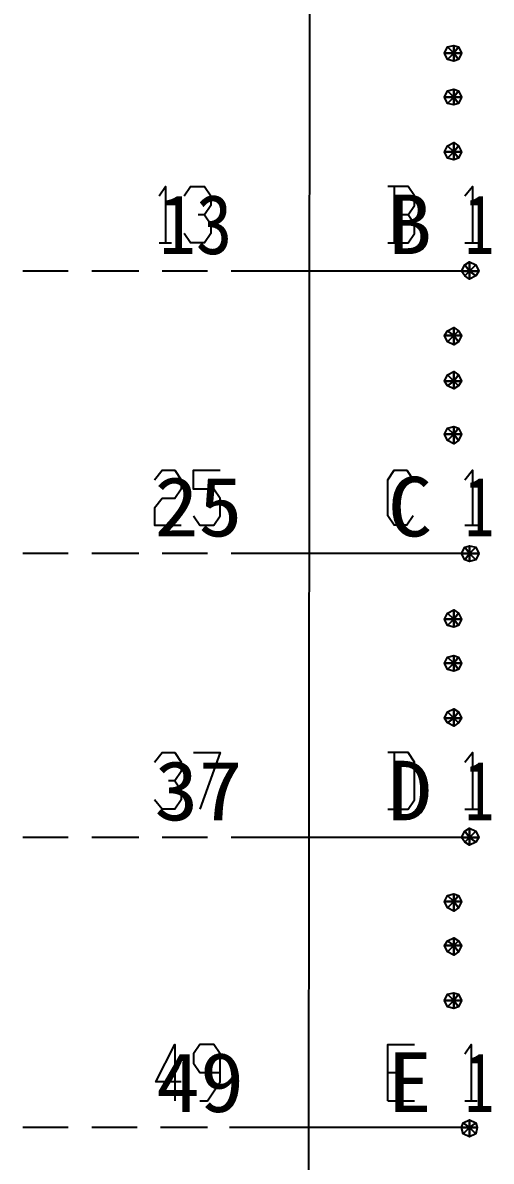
# Model space of a CAD drawing. Header units: metres. Extents: x 17 to 1757, y 17 to 1207.
# Drawn here: x 1405.8 to 1448.8, y 768.7 to 873.3 of the extents above; entities that cross this region are included whole.
import ezdxf

# ---------------------------------------------------------------- set-up
doc = ezdxf.new("R2010")
doc.units = ezdxf.units.M
for name, color, linetype in [('LINES', 7, 'Continuous'), ('POLYLINES', 4, 'Continuous'), ('TEXTS', 3, 'Continuous')]:
    doc.layers.add(name, color=color, linetype=linetype)

msp = doc.modelspace()

# ---------------------------------------------------------------- linework, layer by layer
at = {"layer": 'LINES'}
for p, q in [((1432.18, 975.6), (1431.74, 401.69)), ((1439.88, 858.24), (1439.88, 853.06)), ((1418.28, 853.06), (1419.43, 853.06)), ((1446.36, 853.06), (1447.66, 853.06)), ((1409.93, 850.46), (1405.75, 850.46)), ((1416.41, 850.46), (1412.09, 850.46)), ((1422.74, 850.46), (1418.57, 850.46)), ((1429.08, 850.46), (1424.9, 850.46)), ((1428.07, 850.46), (1426.34, 850.46)), ((1431.24, 850.46), (1429.08, 850.46)), ((1435.56, 850.46), (1431.24, 850.46)), ((1434.41, 850.46), (1432.25, 850.46)), ((1437.58, 850.46), (1435.56, 850.46)), ((1441.9, 850.46), (1437.58, 850.46)), ((1440.89, 850.46), (1438.73, 850.46)), ((1444.06, 850.46), (1441.9, 850.46)), ((1446.79, 850.46), (1444.06, 850.46)), ((1446.79, 850.46), (1445.06, 850.46)), ((1446.36, 827.14), (1447.66, 827.14)), ((1409.93, 824.54), (1405.75, 824.54)), ((1416.41, 824.54), (1412.09, 824.54)), ((1422.74, 824.54), (1418.57, 824.54)), ((1429.08, 824.54), (1424.9, 824.54)), ((1428.07, 824.54), (1426.34, 824.54)), ((1431.24, 824.54), (1429.08, 824.54)), ((1435.56, 824.54), (1431.24, 824.54)), ((1434.41, 824.54), (1432.25, 824.54)), ((1437.58, 824.54), (1435.56, 824.54)), ((1441.9, 824.54), (1437.58, 824.54)), ((1440.89, 824.54), (1438.73, 824.54)), ((1444.06, 824.54), (1441.9, 824.54)), ((1446.79, 824.54), (1444.06, 824.54)), ((1446.79, 824.54), (1445.06, 824.54)), ((1439.88, 806.26), (1439.88, 801.07)), ((1446.36, 801.07), (1447.66, 801.07)), ((1409.93, 798.48), (1405.75, 798.48)), ((1416.41, 798.48), (1412.09, 798.48)), ((1422.74, 798.48), (1418.57, 798.48)), ((1429.08, 798.48), (1424.9, 798.48)), ((1428.07, 798.48), (1426.34, 798.48)), ((1431.24, 798.48), (1429.08, 798.48)), ((1435.56, 798.48), (1431.24, 798.48)), ((1434.41, 798.48), (1432.25, 798.48)), ((1437.58, 798.48), (1435.56, 798.48)), ((1441.9, 798.48), (1437.58, 798.48)), ((1440.89, 798.48), (1438.73, 798.48)), ((1444.06, 798.48), (1441.9, 798.48)), ((1446.79, 798.48), (1444.06, 798.48)), ((1446.79, 798.48), (1445.06, 798.48)), ((1439.3, 776.88), (1440.6, 776.88)), ((1439.3, 774.29), (1441.75, 774.29)), ((1446.36, 774.29), (1447.51, 774.29)), ((1409.93, 771.84), (1405.75, 771.84)), ((1416.26, 771.84), (1412.09, 771.84)), ((1422.74, 771.84), (1418.42, 771.84)), ((1429.08, 771.84), (1424.76, 771.84)), ((1427.93, 771.84), (1426.2, 771.84)), ((1431.24, 771.84), (1429.08, 771.84)), ((1435.42, 771.84), (1431.24, 771.84)), ((1434.41, 771.84), (1432.25, 771.84)), ((1437.58, 771.84), (1435.42, 771.84)), ((1441.9, 771.84), (1437.58, 771.84)), ((1440.74, 771.84), (1438.58, 771.84)), ((1443.91, 771.84), (1441.75, 771.84)), ((1446.79, 771.84), (1443.91, 771.84)), ((1446.79, 771.84), (1445.06, 771.84))]:
    msp.add_line(p, q, dxfattribs=at)
at = {"layer": 'POLYLINES'}
for points in [[(1445.35, 870.48), (1444.49, 870.48), (1444.78, 871.06), (1445.35, 870.48)], [(1445.35, 870.48), (1444.49, 870.48), (1444.78, 871.06), (1445.35, 870.48)], [(1445.35, 870.48), (1444.49, 870.48), (1444.78, 871.06), (1445.35, 870.48)], [(1445.35, 870.48), (1444.49, 870.48), (1444.78, 871.06), (1445.35, 870.48)], [(1445.35, 870.48), (1444.78, 871.06), (1445.35, 871.2), (1445.35, 870.48)], [(1445.35, 870.48), (1444.78, 871.06), (1445.35, 871.2), (1445.35, 870.48)], [(1445.35, 870.48), (1444.78, 871.06), (1445.35, 871.2), (1445.35, 870.48)], [(1445.35, 870.48), (1444.78, 871.06), (1445.35, 871.2), (1445.35, 870.48)], [(1445.35, 870.48), (1445.35, 871.2), (1445.78, 871.06), (1445.35, 870.48)], [(1445.35, 870.48), (1445.35, 871.2), (1445.78, 871.06), (1445.35, 870.48)], [(1445.35, 870.48), (1445.35, 871.2), (1445.78, 871.06), (1445.35, 870.48)], [(1445.35, 870.48), (1445.35, 871.2), (1445.78, 871.06), (1445.35, 870.48)], [(1445.35, 870.48), (1445.78, 871.06), (1446.07, 870.48), (1445.35, 870.48)], [(1445.35, 870.48), (1445.78, 871.06), (1446.07, 870.48), (1445.35, 870.48)], [(1445.35, 870.48), (1445.78, 871.06), (1446.07, 870.48), (1445.35, 870.48)], [(1445.35, 870.48), (1445.78, 871.06), (1446.07, 870.48), (1445.35, 870.48)], [(1445.35, 870.48), (1444.78, 869.9), (1444.49, 870.48), (1445.35, 870.48)], [(1445.35, 870.48), (1444.78, 869.9), (1444.49, 870.48), (1445.35, 870.48)], [(1445.35, 870.48), (1444.78, 869.9), (1444.49, 870.48), (1445.35, 870.48)], [(1445.35, 870.48), (1444.78, 869.9), (1444.49, 870.48), (1445.35, 870.48)], [(1445.35, 870.48), (1445.35, 869.76), (1444.78, 869.9), (1445.35, 870.48)], [(1445.35, 870.48), (1445.35, 869.76), (1444.78, 869.9), (1445.35, 870.48)], [(1445.35, 870.48), (1445.35, 869.76), (1444.78, 869.9), (1445.35, 870.48)], [(1445.35, 870.48), (1445.35, 869.76), (1444.78, 869.9), (1445.35, 870.48)], [(1445.35, 870.48), (1445.78, 869.9), (1445.35, 869.76), (1445.35, 870.48)], [(1445.35, 870.48), (1445.78, 869.9), (1445.35, 869.76), (1445.35, 870.48)], [(1445.35, 870.48), (1446.07, 870.48), (1445.78, 869.9), (1445.35, 870.48)], [(1445.35, 870.48), (1446.07, 870.48), (1445.78, 869.9), (1445.35, 870.48)], [(1445.35, 870.48), (1445.78, 869.9), (1445.35, 869.76), (1445.35, 870.48)], [(1445.35, 870.48), (1445.78, 869.9), (1445.35, 869.76), (1445.35, 870.48)], [(1445.35, 870.48), (1446.07, 870.48), (1445.78, 869.9), (1445.35, 870.48)], [(1445.35, 870.48), (1446.07, 870.48), (1445.78, 869.9), (1445.35, 870.48)], [(1445.35, 866.45), (1444.49, 866.45), (1444.78, 867.02), (1445.35, 866.45)], [(1445.35, 866.45), (1444.49, 866.45), (1444.78, 867.02), (1445.35, 866.45)], [(1445.35, 866.45), (1444.49, 866.45), (1444.78, 867.02), (1445.35, 866.45)], [(1445.35, 866.45), (1444.49, 866.45), (1444.78, 867.02), (1445.35, 866.45)], [(1445.35, 866.45), (1444.78, 867.02), (1445.35, 867.17), (1445.35, 866.45)], [(1445.35, 866.45), (1444.78, 867.02), (1445.35, 867.17), (1445.35, 866.45)], [(1445.35, 866.45), (1444.78, 867.02), (1445.35, 867.17), (1445.35, 866.45)], [(1445.35, 866.45), (1444.78, 867.02), (1445.35, 867.17), (1445.35, 866.45)], [(1445.35, 866.45), (1445.35, 867.17), (1445.78, 867.02), (1445.35, 866.45)], [(1445.35, 866.45), (1445.35, 867.17), (1445.78, 867.02), (1445.35, 866.45)], [(1445.35, 866.45), (1445.35, 867.17), (1445.78, 867.02), (1445.35, 866.45)], [(1445.35, 866.45), (1445.35, 867.17), (1445.78, 867.02), (1445.35, 866.45)], [(1445.35, 866.45), (1445.78, 867.02), (1446.07, 866.45), (1445.35, 866.45)], [(1445.35, 866.45), (1445.78, 867.02), (1446.07, 866.45), (1445.35, 866.45)], [(1445.35, 866.45), (1445.78, 867.02), (1446.07, 866.45), (1445.35, 866.45)], [(1445.35, 866.45), (1445.78, 867.02), (1446.07, 866.45), (1445.35, 866.45)], [(1445.35, 866.45), (1444.78, 865.87), (1444.49, 866.45), (1445.35, 866.45)], [(1445.35, 866.45), (1444.78, 865.87), (1444.49, 866.45), (1445.35, 866.45)], [(1445.35, 866.45), (1444.78, 865.87), (1444.49, 866.45), (1445.35, 866.45)], [(1445.35, 866.45), (1444.78, 865.87), (1444.49, 866.45), (1445.35, 866.45)], [(1445.35, 866.45), (1445.35, 865.73), (1444.78, 865.87), (1445.35, 866.45)], [(1445.35, 866.45), (1445.35, 865.73), (1444.78, 865.87), (1445.35, 866.45)], [(1445.35, 866.45), (1445.35, 865.73), (1444.78, 865.87), (1445.35, 866.45)], [(1445.35, 866.45), (1445.35, 865.73), (1444.78, 865.87), (1445.35, 866.45)], [(1445.35, 866.45), (1445.78, 865.87), (1445.35, 865.73), (1445.35, 866.45)], [(1445.35, 866.45), (1445.78, 865.87), (1445.35, 865.73), (1445.35, 866.45)], [(1445.35, 866.45), (1446.07, 866.45), (1445.78, 865.87), (1445.35, 866.45)], [(1445.35, 866.45), (1446.07, 866.45), (1445.78, 865.87), (1445.35, 866.45)], [(1445.35, 866.45), (1445.78, 865.87), (1445.35, 865.73), (1445.35, 866.45)], [(1445.35, 866.45), (1445.78, 865.87), (1445.35, 865.73), (1445.35, 866.45)], [(1445.35, 866.45), (1446.07, 866.45), (1445.78, 865.87), (1445.35, 866.45)], [(1445.35, 866.45), (1446.07, 866.45), (1445.78, 865.87), (1445.35, 866.45)], [(1445.35, 861.41), (1444.49, 861.41), (1444.78, 861.98), (1445.35, 861.41)], [(1445.35, 861.41), (1444.49, 861.41), (1444.78, 861.98), (1445.35, 861.41)], [(1445.35, 861.41), (1444.49, 861.41), (1444.78, 861.98), (1445.35, 861.41)], [(1445.35, 861.41), (1444.49, 861.41), (1444.78, 861.98), (1445.35, 861.41)], [(1445.35, 861.41), (1444.78, 860.83), (1444.49, 861.41), (1445.35, 861.41)], [(1445.35, 861.41), (1444.78, 860.83), (1444.49, 861.41), (1445.35, 861.41)], [(1445.35, 861.41), (1444.78, 860.83), (1444.49, 861.41), (1445.35, 861.41)], [(1445.35, 861.41), (1444.78, 860.83), (1444.49, 861.41), (1445.35, 861.41)], [(1445.35, 861.41), (1444.78, 861.98), (1445.35, 862.27), (1445.35, 861.41)], [(1445.35, 861.41), (1444.78, 861.98), (1445.35, 862.27), (1445.35, 861.41)], [(1445.35, 861.41), (1444.78, 861.98), (1445.35, 862.27), (1445.35, 861.41)], [(1445.35, 861.41), (1444.78, 861.98), (1445.35, 862.27), (1445.35, 861.41)], [(1445.35, 861.41), (1445.35, 860.69), (1444.78, 860.83), (1445.35, 861.41)], [(1445.35, 861.41), (1445.35, 860.69), (1444.78, 860.83), (1445.35, 861.41)], [(1445.35, 861.41), (1445.35, 860.69), (1444.78, 860.83), (1445.35, 861.41)], [(1445.35, 861.41), (1445.35, 860.69), (1444.78, 860.83), (1445.35, 861.41)], [(1445.35, 861.41), (1445.35, 862.27), (1445.78, 861.98), (1445.35, 861.41)], [(1445.35, 861.41), (1445.35, 862.27), (1445.78, 861.98), (1445.35, 861.41)], [(1445.35, 861.41), (1445.35, 862.27), (1445.78, 861.98), (1445.35, 861.41)], [(1445.35, 861.41), (1445.35, 862.27), (1445.78, 861.98), (1445.35, 861.41)], [(1445.35, 861.41), (1445.78, 861.98), (1446.07, 861.41), (1445.35, 861.41)], [(1445.35, 861.41), (1445.78, 861.98), (1446.07, 861.41), (1445.35, 861.41)], [(1445.35, 861.41), (1445.78, 861.98), (1446.07, 861.41), (1445.35, 861.41)], [(1445.35, 861.41), (1445.78, 861.98), (1446.07, 861.41), (1445.35, 861.41)], [(1445.35, 861.41), (1445.78, 860.83), (1445.35, 860.69), (1445.35, 861.41)], [(1445.35, 861.41), (1445.78, 860.83), (1445.35, 860.69), (1445.35, 861.41)], [(1445.35, 861.41), (1446.07, 861.41), (1445.78, 860.83), (1445.35, 861.41)], [(1445.35, 861.41), (1446.07, 861.41), (1445.78, 860.83), (1445.35, 861.41)], [(1445.35, 861.41), (1445.78, 860.83), (1445.35, 860.69), (1445.35, 861.41)], [(1445.35, 861.41), (1445.78, 860.83), (1445.35, 860.69), (1445.35, 861.41)], [(1445.35, 861.41), (1446.07, 861.41), (1445.78, 860.83), (1445.35, 861.41)], [(1445.35, 861.41), (1446.07, 861.41), (1445.78, 860.83), (1445.35, 861.41)], [(1418.28, 857.38), (1418.86, 858.24), (1418.86, 853.06)], [(1420.58, 857.38), (1421.16, 858.24), (1422.46, 858.24), (1423.03, 857.38), (1423.03, 856.51), (1422.46, 855.65), (1421.88, 855.65)], [(1441.18, 855.65), (1441.75, 856.51), (1441.75, 857.38), (1441.18, 858.24), (1439.3, 858.24)], [(1446.36, 857.38), (1447.08, 858.24), (1447.08, 853.06)], [(1422.46, 855.65), (1423.03, 854.78), (1423.03, 853.92), (1422.46, 853.06), (1421.16, 853.06), (1420.58, 853.92)], [(1439.3, 853.06), (1441.18, 853.06), (1441.75, 853.92), (1441.75, 854.78), (1441.18, 855.65), (1439.88, 855.65)], [(1446.79, 850.46), (1446.07, 850.46), (1446.36, 851.04), (1446.79, 850.46)], [(1446.79, 850.46), (1446.07, 850.46), (1446.36, 851.04), (1446.79, 850.46)], [(1446.79, 850.46), (1446.07, 850.46), (1446.36, 851.04), (1446.79, 850.46)], [(1446.79, 850.46), (1446.07, 850.46), (1446.36, 851.04), (1446.79, 850.46)], [(1446.79, 850.46), (1446.36, 851.04), (1446.79, 851.33), (1446.79, 850.46)], [(1446.79, 850.46), (1446.36, 851.04), (1446.79, 851.33), (1446.79, 850.46)], [(1446.79, 850.46), (1446.36, 851.04), (1446.79, 851.33), (1446.79, 850.46)], [(1446.79, 850.46), (1446.36, 851.04), (1446.79, 851.33), (1446.79, 850.46)], [(1446.79, 850.46), (1446.79, 851.33), (1447.37, 851.04), (1446.79, 850.46)], [(1446.79, 850.46), (1446.79, 851.33), (1447.37, 851.04), (1446.79, 850.46)], [(1446.79, 850.46), (1446.79, 851.33), (1447.37, 851.04), (1446.79, 850.46)], [(1446.79, 850.46), (1446.79, 851.33), (1447.37, 851.04), (1446.79, 850.46)], [(1446.79, 850.46), (1447.37, 851.04), (1447.66, 850.46), (1446.79, 850.46)], [(1446.79, 850.46), (1447.37, 851.04), (1447.66, 850.46), (1446.79, 850.46)], [(1446.79, 850.46), (1447.37, 851.04), (1447.66, 850.46), (1446.79, 850.46)], [(1446.79, 850.46), (1447.37, 851.04), (1447.66, 850.46), (1446.79, 850.46)], [(1446.79, 850.46), (1446.36, 850.03), (1446.07, 850.46), (1446.79, 850.46)], [(1446.79, 850.46), (1446.36, 850.03), (1446.07, 850.46), (1446.79, 850.46)], [(1446.79, 850.46), (1446.36, 850.03), (1446.07, 850.46), (1446.79, 850.46)], [(1446.79, 850.46), (1446.36, 850.03), (1446.07, 850.46), (1446.79, 850.46)], [(1446.79, 850.46), (1446.79, 849.74), (1446.36, 850.03), (1446.79, 850.46)], [(1446.79, 850.46), (1446.79, 849.74), (1446.36, 850.03), (1446.79, 850.46)], [(1446.79, 850.46), (1446.79, 849.74), (1446.36, 850.03), (1446.79, 850.46)], [(1446.79, 850.46), (1446.79, 849.74), (1446.36, 850.03), (1446.79, 850.46)], [(1446.79, 850.46), (1447.37, 850.03), (1446.79, 849.74), (1446.79, 850.46)], [(1446.79, 850.46), (1447.37, 850.03), (1446.79, 849.74), (1446.79, 850.46)], [(1446.79, 850.46), (1447.66, 850.46), (1447.37, 850.03), (1446.79, 850.46)], [(1446.79, 850.46), (1447.66, 850.46), (1447.37, 850.03), (1446.79, 850.46)], [(1446.79, 850.46), (1447.37, 850.03), (1446.79, 849.74), (1446.79, 850.46)], [(1446.79, 850.46), (1447.37, 850.03), (1446.79, 849.74), (1446.79, 850.46)], [(1446.79, 850.46), (1447.66, 850.46), (1447.37, 850.03), (1446.79, 850.46)], [(1446.79, 850.46), (1447.66, 850.46), (1447.37, 850.03), (1446.79, 850.46)], [(1445.35, 844.56), (1444.49, 844.56), (1444.78, 844.99), (1445.35, 844.56)], [(1445.35, 844.56), (1444.49, 844.56), (1444.78, 844.99), (1445.35, 844.56)], [(1445.35, 844.56), (1444.49, 844.56), (1444.78, 844.99), (1445.35, 844.56)], [(1445.35, 844.56), (1444.49, 844.56), (1444.78, 844.99), (1445.35, 844.56)], [(1445.35, 844.56), (1444.78, 844.99), (1445.35, 845.28), (1445.35, 844.56)], [(1445.35, 844.56), (1444.78, 844.99), (1445.35, 845.28), (1445.35, 844.56)], [(1445.35, 844.56), (1444.78, 844.99), (1445.35, 845.28), (1445.35, 844.56)], [(1445.35, 844.56), (1444.78, 844.99), (1445.35, 845.28), (1445.35, 844.56)], [(1445.35, 844.56), (1445.35, 845.28), (1445.78, 844.99), (1445.35, 844.56)], [(1445.35, 844.56), (1445.35, 845.28), (1445.78, 844.99), (1445.35, 844.56)], [(1445.35, 844.56), (1445.35, 845.28), (1445.78, 844.99), (1445.35, 844.56)], [(1445.35, 844.56), (1445.35, 845.28), (1445.78, 844.99), (1445.35, 844.56)], [(1445.35, 844.56), (1445.78, 844.99), (1446.07, 844.56), (1445.35, 844.56)], [(1445.35, 844.56), (1445.78, 844.99), (1446.07, 844.56), (1445.35, 844.56)], [(1445.35, 844.56), (1445.78, 844.99), (1446.07, 844.56), (1445.35, 844.56)], [(1445.35, 844.56), (1445.78, 844.99), (1446.07, 844.56), (1445.35, 844.56)], [(1445.35, 844.56), (1444.78, 843.98), (1444.49, 844.56), (1445.35, 844.56)], [(1445.35, 844.56), (1444.78, 843.98), (1444.49, 844.56), (1445.35, 844.56)], [(1445.35, 844.56), (1444.78, 843.98), (1444.49, 844.56), (1445.35, 844.56)], [(1445.35, 844.56), (1444.78, 843.98), (1444.49, 844.56), (1445.35, 844.56)], [(1445.35, 844.56), (1445.35, 843.7), (1444.78, 843.98), (1445.35, 844.56)], [(1445.35, 844.56), (1445.35, 843.7), (1444.78, 843.98), (1445.35, 844.56)], [(1445.35, 844.56), (1445.35, 843.7), (1444.78, 843.98), (1445.35, 844.56)], [(1445.35, 844.56), (1445.35, 843.7), (1444.78, 843.98), (1445.35, 844.56)], [(1445.35, 844.56), (1445.78, 843.98), (1445.35, 843.7), (1445.35, 844.56)], [(1445.35, 844.56), (1445.78, 843.98), (1445.35, 843.7), (1445.35, 844.56)], [(1445.35, 844.56), (1446.07, 844.56), (1445.78, 843.98), (1445.35, 844.56)], [(1445.35, 844.56), (1446.07, 844.56), (1445.78, 843.98), (1445.35, 844.56)], [(1445.35, 844.56), (1445.78, 843.98), (1445.35, 843.7), (1445.35, 844.56)], [(1445.35, 844.56), (1445.78, 843.98), (1445.35, 843.7), (1445.35, 844.56)], [(1445.35, 844.56), (1446.07, 844.56), (1445.78, 843.98), (1445.35, 844.56)], [(1445.35, 844.56), (1446.07, 844.56), (1445.78, 843.98), (1445.35, 844.56)], [(1445.35, 840.38), (1444.49, 840.38), (1444.78, 840.96), (1445.35, 840.38)], [(1445.35, 840.38), (1444.49, 840.38), (1444.78, 840.96), (1445.35, 840.38)], [(1445.35, 840.38), (1444.49, 840.38), (1444.78, 840.96), (1445.35, 840.38)], [(1445.35, 840.38), (1444.49, 840.38), (1444.78, 840.96), (1445.35, 840.38)], [(1445.35, 840.38), (1444.78, 840.96), (1445.35, 841.25), (1445.35, 840.38)], [(1445.35, 840.38), (1444.78, 840.96), (1445.35, 841.25), (1445.35, 840.38)], [(1445.35, 840.38), (1444.78, 840.96), (1445.35, 841.25), (1445.35, 840.38)], [(1445.35, 840.38), (1444.78, 840.96), (1445.35, 841.25), (1445.35, 840.38)], [(1445.35, 840.38), (1445.35, 841.25), (1445.78, 840.96), (1445.35, 840.38)], [(1445.35, 840.38), (1445.35, 841.25), (1445.78, 840.96), (1445.35, 840.38)], [(1445.35, 840.38), (1445.35, 841.25), (1445.78, 840.96), (1445.35, 840.38)], [(1445.35, 840.38), (1445.35, 841.25), (1445.78, 840.96), (1445.35, 840.38)], [(1445.35, 840.38), (1445.78, 840.96), (1446.07, 840.38), (1445.35, 840.38)], [(1445.35, 840.38), (1445.78, 840.96), (1446.07, 840.38), (1445.35, 840.38)], [(1445.35, 840.38), (1445.78, 840.96), (1446.07, 840.38), (1445.35, 840.38)], [(1445.35, 840.38), (1445.78, 840.96), (1446.07, 840.38), (1445.35, 840.38)], [(1445.35, 840.38), (1444.78, 839.95), (1444.49, 840.38), (1445.35, 840.38)], [(1445.35, 840.38), (1444.78, 839.95), (1444.49, 840.38), (1445.35, 840.38)], [(1445.35, 840.38), (1444.78, 839.95), (1444.49, 840.38), (1445.35, 840.38)], [(1445.35, 840.38), (1444.78, 839.95), (1444.49, 840.38), (1445.35, 840.38)], [(1445.35, 840.38), (1445.35, 839.66), (1444.78, 839.95), (1445.35, 840.38)], [(1445.35, 840.38), (1445.35, 839.66), (1444.78, 839.95), (1445.35, 840.38)], [(1445.35, 840.38), (1445.35, 839.66), (1444.78, 839.95), (1445.35, 840.38)], [(1445.35, 840.38), (1445.35, 839.66), (1444.78, 839.95), (1445.35, 840.38)], [(1445.35, 840.38), (1445.78, 839.95), (1445.35, 839.66), (1445.35, 840.38)], [(1445.35, 840.38), (1445.78, 839.95), (1445.35, 839.66), (1445.35, 840.38)], [(1445.35, 840.38), (1446.07, 840.38), (1445.78, 839.95), (1445.35, 840.38)], [(1445.35, 840.38), (1446.07, 840.38), (1445.78, 839.95), (1445.35, 840.38)], [(1445.35, 840.38), (1445.78, 839.95), (1445.35, 839.66), (1445.35, 840.38)], [(1445.35, 840.38), (1445.78, 839.95), (1445.35, 839.66), (1445.35, 840.38)], [(1445.35, 840.38), (1446.07, 840.38), (1445.78, 839.95), (1445.35, 840.38)], [(1445.35, 840.38), (1446.07, 840.38), (1445.78, 839.95), (1445.35, 840.38)], [(1445.35, 835.49), (1444.49, 835.49), (1444.78, 836.06), (1445.35, 835.49)], [(1445.35, 835.49), (1444.49, 835.49), (1444.78, 836.06), (1445.35, 835.49)], [(1445.35, 835.49), (1444.49, 835.49), (1444.78, 836.06), (1445.35, 835.49)], [(1445.35, 835.49), (1444.49, 835.49), (1444.78, 836.06), (1445.35, 835.49)], [(1445.35, 835.49), (1444.78, 834.91), (1444.49, 835.49), (1445.35, 835.49)], [(1445.35, 835.49), (1444.78, 834.91), (1444.49, 835.49), (1445.35, 835.49)], [(1445.35, 835.49), (1444.78, 834.91), (1444.49, 835.49), (1445.35, 835.49)], [(1445.35, 835.49), (1444.78, 834.91), (1444.49, 835.49), (1445.35, 835.49)], [(1445.35, 835.49), (1444.78, 836.06), (1445.35, 836.21), (1445.35, 835.49)], [(1445.35, 835.49), (1444.78, 836.06), (1445.35, 836.21), (1445.35, 835.49)], [(1445.35, 835.49), (1444.78, 836.06), (1445.35, 836.21), (1445.35, 835.49)], [(1445.35, 835.49), (1444.78, 836.06), (1445.35, 836.21), (1445.35, 835.49)], [(1445.35, 835.49), (1445.35, 834.62), (1444.78, 834.91), (1445.35, 835.49)], [(1445.35, 835.49), (1445.35, 834.62), (1444.78, 834.91), (1445.35, 835.49)], [(1445.35, 835.49), (1445.35, 834.62), (1444.78, 834.91), (1445.35, 835.49)], [(1445.35, 835.49), (1445.35, 834.62), (1444.78, 834.91), (1445.35, 835.49)], [(1445.35, 835.49), (1445.35, 836.21), (1445.78, 836.06), (1445.35, 835.49)], [(1445.35, 835.49), (1445.35, 836.21), (1445.78, 836.06), (1445.35, 835.49)], [(1445.35, 835.49), (1445.35, 836.21), (1445.78, 836.06), (1445.35, 835.49)], [(1445.35, 835.49), (1445.35, 836.21), (1445.78, 836.06), (1445.35, 835.49)], [(1445.35, 835.49), (1445.78, 836.06), (1446.07, 835.49), (1445.35, 835.49)], [(1445.35, 835.49), (1445.78, 836.06), (1446.07, 835.49), (1445.35, 835.49)], [(1445.35, 835.49), (1445.78, 836.06), (1446.07, 835.49), (1445.35, 835.49)], [(1445.35, 835.49), (1445.78, 836.06), (1446.07, 835.49), (1445.35, 835.49)], [(1445.35, 835.49), (1445.78, 834.91), (1445.35, 834.62), (1445.35, 835.49)], [(1445.35, 835.49), (1445.78, 834.91), (1445.35, 834.62), (1445.35, 835.49)], [(1445.35, 835.49), (1446.07, 835.49), (1445.78, 834.91), (1445.35, 835.49)], [(1445.35, 835.49), (1446.07, 835.49), (1445.78, 834.91), (1445.35, 835.49)], [(1445.35, 835.49), (1445.78, 834.91), (1445.35, 834.62), (1445.35, 835.49)], [(1445.35, 835.49), (1445.78, 834.91), (1445.35, 834.62), (1445.35, 835.49)], [(1445.35, 835.49), (1446.07, 835.49), (1445.78, 834.91), (1445.35, 835.49)], [(1445.35, 835.49), (1446.07, 835.49), (1445.78, 834.91), (1445.35, 835.49)], [(1417.85, 831.31), (1418.57, 832.18), (1419.72, 832.18), (1420.3, 831.31), (1420.3, 830.45), (1419.72, 829.58), (1418.57, 829.58), (1417.85, 828.72), (1417.85, 827.14), (1420.3, 827.14)], [(1421.45, 828), (1422.02, 827.14), (1423.32, 827.14), (1423.9, 828), (1423.9, 829.58), (1423.32, 830.45), (1421.45, 830.45), (1421.45, 832.18), (1423.9, 832.18)], [(1441.61, 828), (1441.03, 827.14), (1439.88, 827.14), (1439.3, 828), (1439.3, 831.31), (1439.88, 832.18), (1441.03, 832.18), (1441.61, 831.31)], [(1446.36, 831.31), (1447.08, 832.18), (1447.08, 827.14)], [(1446.79, 824.54), (1446.07, 824.54), (1446.36, 825.12), (1446.79, 824.54)], [(1446.79, 824.54), (1446.07, 824.54), (1446.36, 825.12), (1446.79, 824.54)], [(1446.79, 824.54), (1446.07, 824.54), (1446.36, 825.12), (1446.79, 824.54)], [(1446.79, 824.54), (1446.07, 824.54), (1446.36, 825.12), (1446.79, 824.54)], [(1446.79, 824.54), (1446.36, 825.12), (1446.79, 825.26), (1446.79, 824.54)], [(1446.79, 824.54), (1446.36, 825.12), (1446.79, 825.26), (1446.79, 824.54)], [(1446.79, 824.54), (1446.36, 825.12), (1446.79, 825.26), (1446.79, 824.54)], [(1446.79, 824.54), (1446.36, 825.12), (1446.79, 825.26), (1446.79, 824.54)], [(1446.79, 824.54), (1446.79, 825.26), (1447.37, 825.12), (1446.79, 824.54)], [(1446.79, 824.54), (1446.79, 825.26), (1447.37, 825.12), (1446.79, 824.54)], [(1446.79, 824.54), (1446.79, 825.26), (1447.37, 825.12), (1446.79, 824.54)], [(1446.79, 824.54), (1446.79, 825.26), (1447.37, 825.12), (1446.79, 824.54)], [(1446.79, 824.54), (1447.37, 825.12), (1447.66, 824.54), (1446.79, 824.54)], [(1446.79, 824.54), (1447.37, 825.12), (1447.66, 824.54), (1446.79, 824.54)], [(1446.79, 824.54), (1447.37, 825.12), (1447.66, 824.54), (1446.79, 824.54)], [(1446.79, 824.54), (1447.37, 825.12), (1447.66, 824.54), (1446.79, 824.54)], [(1446.79, 824.54), (1446.36, 823.97), (1446.07, 824.54), (1446.79, 824.54)], [(1446.79, 824.54), (1446.36, 823.97), (1446.07, 824.54), (1446.79, 824.54)], [(1446.79, 824.54), (1446.36, 823.97), (1446.07, 824.54), (1446.79, 824.54)], [(1446.79, 824.54), (1446.36, 823.97), (1446.07, 824.54), (1446.79, 824.54)], [(1446.79, 824.54), (1446.79, 823.82), (1446.36, 823.97), (1446.79, 824.54)], [(1446.79, 824.54), (1446.79, 823.82), (1446.36, 823.97), (1446.79, 824.54)], [(1446.79, 824.54), (1446.79, 823.82), (1446.36, 823.97), (1446.79, 824.54)], [(1446.79, 824.54), (1446.79, 823.82), (1446.36, 823.97), (1446.79, 824.54)], [(1446.79, 824.54), (1447.37, 823.97), (1446.79, 823.82), (1446.79, 824.54)], [(1446.79, 824.54), (1447.37, 823.97), (1446.79, 823.82), (1446.79, 824.54)], [(1446.79, 824.54), (1447.66, 824.54), (1447.37, 823.97), (1446.79, 824.54)], [(1446.79, 824.54), (1447.66, 824.54), (1447.37, 823.97), (1446.79, 824.54)], [(1446.79, 824.54), (1447.37, 823.97), (1446.79, 823.82), (1446.79, 824.54)], [(1446.79, 824.54), (1447.37, 823.97), (1446.79, 823.82), (1446.79, 824.54)], [(1446.79, 824.54), (1447.66, 824.54), (1447.37, 823.97), (1446.79, 824.54)], [(1446.79, 824.54), (1447.66, 824.54), (1447.37, 823.97), (1446.79, 824.54)], [(1445.35, 818.5), (1444.49, 818.5), (1444.78, 819.07), (1445.35, 818.5)], [(1445.35, 818.5), (1444.49, 818.5), (1444.78, 819.07), (1445.35, 818.5)], [(1445.35, 818.5), (1444.49, 818.5), (1444.78, 819.07), (1445.35, 818.5)], [(1445.35, 818.5), (1444.49, 818.5), (1444.78, 819.07), (1445.35, 818.5)], [(1445.35, 818.5), (1444.78, 817.92), (1444.49, 818.5), (1445.35, 818.5)], [(1445.35, 818.5), (1444.78, 817.92), (1444.49, 818.5), (1445.35, 818.5)], [(1445.35, 818.5), (1444.78, 817.92), (1444.49, 818.5), (1445.35, 818.5)], [(1445.35, 818.5), (1444.78, 817.92), (1444.49, 818.5), (1445.35, 818.5)], [(1445.35, 818.5), (1444.78, 819.07), (1445.35, 819.36), (1445.35, 818.5)], [(1445.35, 818.5), (1444.78, 819.07), (1445.35, 819.36), (1445.35, 818.5)], [(1445.35, 818.5), (1444.78, 819.07), (1445.35, 819.36), (1445.35, 818.5)], [(1445.35, 818.5), (1444.78, 819.07), (1445.35, 819.36), (1445.35, 818.5)], [(1445.35, 818.5), (1445.35, 817.78), (1444.78, 817.92), (1445.35, 818.5)], [(1445.35, 818.5), (1445.35, 817.78), (1444.78, 817.92), (1445.35, 818.5)], [(1445.35, 818.5), (1445.35, 817.78), (1444.78, 817.92), (1445.35, 818.5)], [(1445.35, 818.5), (1445.35, 817.78), (1444.78, 817.92), (1445.35, 818.5)], [(1445.35, 818.5), (1445.35, 819.36), (1445.78, 819.07), (1445.35, 818.5)], [(1445.35, 818.5), (1445.35, 819.36), (1445.78, 819.07), (1445.35, 818.5)], [(1445.35, 818.5), (1445.35, 819.36), (1445.78, 819.07), (1445.35, 818.5)], [(1445.35, 818.5), (1445.35, 819.36), (1445.78, 819.07), (1445.35, 818.5)], [(1445.35, 818.5), (1445.78, 819.07), (1446.07, 818.5), (1445.35, 818.5)], [(1445.35, 818.5), (1445.78, 819.07), (1446.07, 818.5), (1445.35, 818.5)], [(1445.35, 818.5), (1445.78, 819.07), (1446.07, 818.5), (1445.35, 818.5)], [(1445.35, 818.5), (1445.78, 819.07), (1446.07, 818.5), (1445.35, 818.5)], [(1445.35, 818.5), (1445.78, 817.92), (1445.35, 817.78), (1445.35, 818.5)], [(1445.35, 818.5), (1445.78, 817.92), (1445.35, 817.78), (1445.35, 818.5)], [(1445.35, 818.5), (1446.07, 818.5), (1445.78, 817.92), (1445.35, 818.5)], [(1445.35, 818.5), (1446.07, 818.5), (1445.78, 817.92), (1445.35, 818.5)], [(1445.35, 818.5), (1445.78, 817.92), (1445.35, 817.78), (1445.35, 818.5)], [(1445.35, 818.5), (1445.78, 817.92), (1445.35, 817.78), (1445.35, 818.5)], [(1445.35, 818.5), (1446.07, 818.5), (1445.78, 817.92), (1445.35, 818.5)], [(1445.35, 818.5), (1446.07, 818.5), (1445.78, 817.92), (1445.35, 818.5)], [(1445.35, 814.46), (1444.49, 814.46), (1444.78, 815.04), (1445.35, 814.46)], [(1445.35, 814.46), (1444.49, 814.46), (1444.78, 815.04), (1445.35, 814.46)], [(1445.35, 814.46), (1444.49, 814.46), (1444.78, 815.04), (1445.35, 814.46)], [(1445.35, 814.46), (1444.49, 814.46), (1444.78, 815.04), (1445.35, 814.46)], [(1445.35, 814.46), (1444.78, 813.89), (1444.49, 814.46), (1445.35, 814.46)], [(1445.35, 814.46), (1444.78, 813.89), (1444.49, 814.46), (1445.35, 814.46)], [(1445.35, 814.46), (1444.78, 813.89), (1444.49, 814.46), (1445.35, 814.46)], [(1445.35, 814.46), (1444.78, 813.89), (1444.49, 814.46), (1445.35, 814.46)], [(1445.35, 814.46), (1444.78, 815.04), (1445.35, 815.18), (1445.35, 814.46)], [(1445.35, 814.46), (1444.78, 815.04), (1445.35, 815.18), (1445.35, 814.46)], [(1445.35, 814.46), (1444.78, 815.04), (1445.35, 815.18), (1445.35, 814.46)], [(1445.35, 814.46), (1444.78, 815.04), (1445.35, 815.18), (1445.35, 814.46)], [(1445.35, 814.46), (1445.35, 813.74), (1444.78, 813.89), (1445.35, 814.46)], [(1445.35, 814.46), (1445.35, 813.74), (1444.78, 813.89), (1445.35, 814.46)], [(1445.35, 814.46), (1445.35, 813.74), (1444.78, 813.89), (1445.35, 814.46)], [(1445.35, 814.46), (1445.35, 813.74), (1444.78, 813.89), (1445.35, 814.46)], [(1445.35, 814.46), (1445.35, 815.18), (1445.78, 815.04), (1445.35, 814.46)], [(1445.35, 814.46), (1445.35, 815.18), (1445.78, 815.04), (1445.35, 814.46)], [(1445.35, 814.46), (1445.35, 815.18), (1445.78, 815.04), (1445.35, 814.46)], [(1445.35, 814.46), (1445.35, 815.18), (1445.78, 815.04), (1445.35, 814.46)], [(1445.35, 814.46), (1445.78, 815.04), (1446.07, 814.46), (1445.35, 814.46)], [(1445.35, 814.46), (1445.78, 815.04), (1446.07, 814.46), (1445.35, 814.46)], [(1445.35, 814.46), (1445.78, 815.04), (1446.07, 814.46), (1445.35, 814.46)], [(1445.35, 814.46), (1445.78, 815.04), (1446.07, 814.46), (1445.35, 814.46)], [(1445.35, 814.46), (1445.78, 813.89), (1445.35, 813.74), (1445.35, 814.46)], [(1445.35, 814.46), (1445.78, 813.89), (1445.35, 813.74), (1445.35, 814.46)], [(1445.35, 814.46), (1446.07, 814.46), (1445.78, 813.89), (1445.35, 814.46)], [(1445.35, 814.46), (1446.07, 814.46), (1445.78, 813.89), (1445.35, 814.46)], [(1445.35, 814.46), (1445.78, 813.89), (1445.35, 813.74), (1445.35, 814.46)], [(1445.35, 814.46), (1445.78, 813.89), (1445.35, 813.74), (1445.35, 814.46)], [(1445.35, 814.46), (1446.07, 814.46), (1445.78, 813.89), (1445.35, 814.46)], [(1445.35, 814.46), (1446.07, 814.46), (1445.78, 813.89), (1445.35, 814.46)], [(1445.35, 809.42), (1444.78, 810), (1445.35, 810.29), (1445.35, 809.42)], [(1445.35, 809.42), (1444.78, 810), (1445.35, 810.29), (1445.35, 809.42)], [(1445.35, 809.42), (1444.78, 810), (1445.35, 810.29), (1445.35, 809.42)], [(1445.35, 809.42), (1444.78, 810), (1445.35, 810.29), (1445.35, 809.42)], [(1445.35, 809.42), (1445.35, 810.29), (1445.78, 810), (1445.35, 809.42)], [(1445.35, 809.42), (1445.35, 810.29), (1445.78, 810), (1445.35, 809.42)], [(1445.35, 809.42), (1445.35, 810.29), (1445.78, 810), (1445.35, 809.42)], [(1445.35, 809.42), (1445.35, 810.29), (1445.78, 810), (1445.35, 809.42)], [(1445.35, 809.42), (1444.49, 809.42), (1444.78, 810), (1445.35, 809.42)], [(1445.35, 809.42), (1444.49, 809.42), (1444.78, 810), (1445.35, 809.42)], [(1445.35, 809.42), (1444.49, 809.42), (1444.78, 810), (1445.35, 809.42)], [(1445.35, 809.42), (1444.49, 809.42), (1444.78, 810), (1445.35, 809.42)], [(1445.35, 809.42), (1444.78, 808.99), (1444.49, 809.42), (1445.35, 809.42)], [(1445.35, 809.42), (1444.78, 808.99), (1444.49, 809.42), (1445.35, 809.42)], [(1445.35, 809.42), (1444.78, 808.99), (1444.49, 809.42), (1445.35, 809.42)], [(1445.35, 809.42), (1444.78, 808.99), (1444.49, 809.42), (1445.35, 809.42)], [(1445.35, 809.42), (1445.35, 808.7), (1444.78, 808.99), (1445.35, 809.42)], [(1445.35, 809.42), (1445.35, 808.7), (1444.78, 808.99), (1445.35, 809.42)], [(1445.35, 809.42), (1445.35, 808.7), (1444.78, 808.99), (1445.35, 809.42)], [(1445.35, 809.42), (1445.35, 808.7), (1444.78, 808.99), (1445.35, 809.42)], [(1445.35, 809.42), (1445.78, 810), (1446.07, 809.42), (1445.35, 809.42)], [(1445.35, 809.42), (1445.78, 810), (1446.07, 809.42), (1445.35, 809.42)], [(1445.35, 809.42), (1445.78, 810), (1446.07, 809.42), (1445.35, 809.42)], [(1445.35, 809.42), (1445.78, 810), (1446.07, 809.42), (1445.35, 809.42)], [(1445.35, 809.42), (1445.78, 808.99), (1445.35, 808.7), (1445.35, 809.42)], [(1445.35, 809.42), (1445.78, 808.99), (1445.35, 808.7), (1445.35, 809.42)], [(1445.35, 809.42), (1446.07, 809.42), (1445.78, 808.99), (1445.35, 809.42)], [(1445.35, 809.42), (1446.07, 809.42), (1445.78, 808.99), (1445.35, 809.42)], [(1445.35, 809.42), (1445.78, 808.99), (1445.35, 808.7), (1445.35, 809.42)], [(1445.35, 809.42), (1445.78, 808.99), (1445.35, 808.7), (1445.35, 809.42)], [(1445.35, 809.42), (1446.07, 809.42), (1445.78, 808.99), (1445.35, 809.42)], [(1445.35, 809.42), (1446.07, 809.42), (1445.78, 808.99), (1445.35, 809.42)], [(1417.85, 805.39), (1418.57, 806.26), (1419.72, 806.26), (1420.3, 805.39), (1420.3, 804.53), (1419.72, 803.66), (1419.14, 803.66)], [(1421.45, 806.26), (1423.9, 806.26), (1422.02, 801.07)], [(1439.3, 801.07), (1441.18, 801.07), (1441.75, 801.94), (1441.75, 805.39), (1441.18, 806.26), (1439.3, 806.26)], [(1446.36, 805.39), (1447.08, 806.26), (1447.08, 801.07)], [(1419.72, 803.66), (1420.3, 802.8), (1420.3, 801.94), (1419.72, 801.07), (1418.57, 801.07), (1417.85, 801.94)], [(1446.79, 798.48), (1446.07, 798.48), (1446.36, 799.06), (1446.79, 798.48)], [(1446.79, 798.48), (1446.07, 798.48), (1446.36, 799.06), (1446.79, 798.48)], [(1446.79, 798.48), (1446.07, 798.48), (1446.36, 799.06), (1446.79, 798.48)], [(1446.79, 798.48), (1446.07, 798.48), (1446.36, 799.06), (1446.79, 798.48)], [(1446.79, 798.48), (1446.36, 799.06), (1446.79, 799.34), (1446.79, 798.48)], [(1446.79, 798.48), (1446.36, 799.06), (1446.79, 799.34), (1446.79, 798.48)], [(1446.79, 798.48), (1446.36, 799.06), (1446.79, 799.34), (1446.79, 798.48)], [(1446.79, 798.48), (1446.36, 799.06), (1446.79, 799.34), (1446.79, 798.48)], [(1446.79, 798.48), (1446.79, 799.34), (1447.37, 799.06), (1446.79, 798.48)], [(1446.79, 798.48), (1446.79, 799.34), (1447.37, 799.06), (1446.79, 798.48)], [(1446.79, 798.48), (1446.79, 799.34), (1447.37, 799.06), (1446.79, 798.48)], [(1446.79, 798.48), (1446.79, 799.34), (1447.37, 799.06), (1446.79, 798.48)], [(1446.79, 798.48), (1447.37, 799.06), (1447.66, 798.48), (1446.79, 798.48)], [(1446.79, 798.48), (1447.37, 799.06), (1447.66, 798.48), (1446.79, 798.48)], [(1446.79, 798.48), (1447.37, 799.06), (1447.66, 798.48), (1446.79, 798.48)], [(1446.79, 798.48), (1447.37, 799.06), (1447.66, 798.48), (1446.79, 798.48)], [(1446.79, 798.48), (1446.36, 798.05), (1446.07, 798.48), (1446.79, 798.48)], [(1446.79, 798.48), (1446.36, 798.05), (1446.07, 798.48), (1446.79, 798.48)], [(1446.79, 798.48), (1446.36, 798.05), (1446.07, 798.48), (1446.79, 798.48)], [(1446.79, 798.48), (1446.36, 798.05), (1446.07, 798.48), (1446.79, 798.48)], [(1446.79, 798.48), (1446.79, 797.76), (1446.36, 798.05), (1446.79, 798.48)], [(1446.79, 798.48), (1446.79, 797.76), (1446.36, 798.05), (1446.79, 798.48)], [(1446.79, 798.48), (1446.79, 797.76), (1446.36, 798.05), (1446.79, 798.48)], [(1446.79, 798.48), (1446.79, 797.76), (1446.36, 798.05), (1446.79, 798.48)], [(1446.79, 798.48), (1447.37, 798.05), (1446.79, 797.76), (1446.79, 798.48)], [(1446.79, 798.48), (1447.37, 798.05), (1446.79, 797.76), (1446.79, 798.48)], [(1446.79, 798.48), (1447.66, 798.48), (1447.37, 798.05), (1446.79, 798.48)], [(1446.79, 798.48), (1447.66, 798.48), (1447.37, 798.05), (1446.79, 798.48)], [(1446.79, 798.48), (1447.37, 798.05), (1446.79, 797.76), (1446.79, 798.48)], [(1446.79, 798.48), (1447.37, 798.05), (1446.79, 797.76), (1446.79, 798.48)], [(1446.79, 798.48), (1447.66, 798.48), (1447.37, 798.05), (1446.79, 798.48)], [(1446.79, 798.48), (1447.66, 798.48), (1447.37, 798.05), (1446.79, 798.48)], [(1445.35, 792.58), (1444.49, 792.58), (1444.78, 793.15), (1445.35, 792.58)], [(1445.35, 792.58), (1444.49, 792.58), (1444.78, 793.15), (1445.35, 792.58)], [(1445.35, 792.58), (1444.49, 792.58), (1444.78, 793.15), (1445.35, 792.58)], [(1445.35, 792.58), (1444.49, 792.58), (1444.78, 793.15), (1445.35, 792.58)], [(1445.35, 792.58), (1444.78, 792), (1444.49, 792.58), (1445.35, 792.58)], [(1445.35, 792.58), (1444.78, 792), (1444.49, 792.58), (1445.35, 792.58)], [(1445.35, 792.58), (1444.78, 792), (1444.49, 792.58), (1445.35, 792.58)], [(1445.35, 792.58), (1444.78, 792), (1444.49, 792.58), (1445.35, 792.58)], [(1445.35, 792.58), (1444.78, 793.15), (1445.35, 793.3), (1445.35, 792.58)], [(1445.35, 792.58), (1444.78, 793.15), (1445.35, 793.3), (1445.35, 792.58)], [(1445.35, 792.58), (1444.78, 793.15), (1445.35, 793.3), (1445.35, 792.58)], [(1445.35, 792.58), (1444.78, 793.15), (1445.35, 793.3), (1445.35, 792.58)], [(1445.35, 792.58), (1445.35, 791.71), (1444.78, 792), (1445.35, 792.58)], [(1445.35, 792.58), (1445.35, 791.71), (1444.78, 792), (1445.35, 792.58)], [(1445.35, 792.58), (1445.35, 791.71), (1444.78, 792), (1445.35, 792.58)], [(1445.35, 792.58), (1445.35, 791.71), (1444.78, 792), (1445.35, 792.58)], [(1445.35, 792.58), (1445.35, 793.3), (1445.78, 793.15), (1445.35, 792.58)], [(1445.35, 792.58), (1445.35, 793.3), (1445.78, 793.15), (1445.35, 792.58)], [(1445.35, 792.58), (1445.35, 793.3), (1445.78, 793.15), (1445.35, 792.58)], [(1445.35, 792.58), (1445.35, 793.3), (1445.78, 793.15), (1445.35, 792.58)], [(1445.35, 792.58), (1445.78, 793.15), (1446.07, 792.58), (1445.35, 792.58)], [(1445.35, 792.58), (1445.78, 793.15), (1446.07, 792.58), (1445.35, 792.58)], [(1445.35, 792.58), (1445.78, 793.15), (1446.07, 792.58), (1445.35, 792.58)], [(1445.35, 792.58), (1445.78, 793.15), (1446.07, 792.58), (1445.35, 792.58)], [(1445.35, 792.58), (1445.78, 792), (1445.35, 791.71), (1445.35, 792.58)], [(1445.35, 792.58), (1445.78, 792), (1445.35, 791.71), (1445.35, 792.58)], [(1445.35, 792.58), (1446.07, 792.58), (1445.78, 792), (1445.35, 792.58)], [(1445.35, 792.58), (1446.07, 792.58), (1445.78, 792), (1445.35, 792.58)], [(1445.35, 792.58), (1445.78, 792), (1445.35, 791.71), (1445.35, 792.58)], [(1445.35, 792.58), (1445.78, 792), (1445.35, 791.71), (1445.35, 792.58)], [(1445.35, 792.58), (1446.07, 792.58), (1445.78, 792), (1445.35, 792.58)], [(1445.35, 792.58), (1446.07, 792.58), (1445.78, 792), (1445.35, 792.58)], [(1445.35, 788.54), (1444.78, 788.98), (1445.35, 789.26), (1445.35, 788.54)], [(1445.35, 788.54), (1444.78, 788.98), (1445.35, 789.26), (1445.35, 788.54)], [(1445.35, 788.54), (1444.78, 788.98), (1445.35, 789.26), (1445.35, 788.54)], [(1445.35, 788.54), (1444.78, 788.98), (1445.35, 789.26), (1445.35, 788.54)], [(1445.35, 788.54), (1445.35, 789.26), (1445.78, 788.98), (1445.35, 788.54)], [(1445.35, 788.54), (1445.35, 789.26), (1445.78, 788.98), (1445.35, 788.54)], [(1445.35, 788.54), (1445.35, 789.26), (1445.78, 788.98), (1445.35, 788.54)], [(1445.35, 788.54), (1445.35, 789.26), (1445.78, 788.98), (1445.35, 788.54)], [(1445.35, 788.54), (1444.49, 788.54), (1444.78, 788.98), (1445.35, 788.54)], [(1445.35, 788.54), (1444.49, 788.54), (1444.78, 788.98), (1445.35, 788.54)], [(1445.35, 788.54), (1444.49, 788.54), (1444.78, 788.98), (1445.35, 788.54)], [(1445.35, 788.54), (1444.49, 788.54), (1444.78, 788.98), (1445.35, 788.54)], [(1445.35, 788.54), (1444.78, 787.97), (1444.49, 788.54), (1445.35, 788.54)], [(1445.35, 788.54), (1444.78, 787.97), (1444.49, 788.54), (1445.35, 788.54)], [(1445.35, 788.54), (1444.78, 787.97), (1444.49, 788.54), (1445.35, 788.54)], [(1445.35, 788.54), (1444.78, 787.97), (1444.49, 788.54), (1445.35, 788.54)], [(1445.35, 788.54), (1445.35, 787.68), (1444.78, 787.97), (1445.35, 788.54)], [(1445.35, 788.54), (1445.35, 787.68), (1444.78, 787.97), (1445.35, 788.54)], [(1445.35, 788.54), (1445.35, 787.68), (1444.78, 787.97), (1445.35, 788.54)], [(1445.35, 788.54), (1445.35, 787.68), (1444.78, 787.97), (1445.35, 788.54)], [(1445.35, 788.54), (1445.78, 788.98), (1446.07, 788.54), (1445.35, 788.54)], [(1445.35, 788.54), (1445.78, 788.98), (1446.07, 788.54), (1445.35, 788.54)], [(1445.35, 788.54), (1445.78, 788.98), (1446.07, 788.54), (1445.35, 788.54)], [(1445.35, 788.54), (1445.78, 788.98), (1446.07, 788.54), (1445.35, 788.54)], [(1445.35, 788.54), (1445.78, 787.97), (1445.35, 787.68), (1445.35, 788.54)], [(1445.35, 788.54), (1445.78, 787.97), (1445.35, 787.68), (1445.35, 788.54)], [(1445.35, 788.54), (1446.07, 788.54), (1445.78, 787.97), (1445.35, 788.54)], [(1445.35, 788.54), (1446.07, 788.54), (1445.78, 787.97), (1445.35, 788.54)], [(1445.35, 788.54), (1445.78, 787.97), (1445.35, 787.68), (1445.35, 788.54)], [(1445.35, 788.54), (1445.78, 787.97), (1445.35, 787.68), (1445.35, 788.54)], [(1445.35, 788.54), (1446.07, 788.54), (1445.78, 787.97), (1445.35, 788.54)], [(1445.35, 788.54), (1446.07, 788.54), (1445.78, 787.97), (1445.35, 788.54)], [(1445.35, 783.5), (1444.49, 783.5), (1444.78, 784.08), (1445.35, 783.5)], [(1445.35, 783.5), (1444.49, 783.5), (1444.78, 784.08), (1445.35, 783.5)], [(1445.35, 783.5), (1444.49, 783.5), (1444.78, 784.08), (1445.35, 783.5)], [(1445.35, 783.5), (1444.49, 783.5), (1444.78, 784.08), (1445.35, 783.5)], [(1445.35, 783.5), (1444.78, 784.08), (1445.35, 784.22), (1445.35, 783.5)], [(1445.35, 783.5), (1444.78, 784.08), (1445.35, 784.22), (1445.35, 783.5)], [(1445.35, 783.5), (1444.78, 784.08), (1445.35, 784.22), (1445.35, 783.5)], [(1445.35, 783.5), (1444.78, 784.08), (1445.35, 784.22), (1445.35, 783.5)], [(1445.35, 783.5), (1445.35, 784.22), (1445.78, 784.08), (1445.35, 783.5)], [(1445.35, 783.5), (1445.35, 784.22), (1445.78, 784.08), (1445.35, 783.5)], [(1445.35, 783.5), (1445.35, 784.22), (1445.78, 784.08), (1445.35, 783.5)], [(1445.35, 783.5), (1445.35, 784.22), (1445.78, 784.08), (1445.35, 783.5)], [(1445.35, 783.5), (1445.78, 784.08), (1446.07, 783.5), (1445.35, 783.5)], [(1445.35, 783.5), (1445.78, 784.08), (1446.07, 783.5), (1445.35, 783.5)], [(1445.35, 783.5), (1445.78, 784.08), (1446.07, 783.5), (1445.35, 783.5)], [(1445.35, 783.5), (1445.78, 784.08), (1446.07, 783.5), (1445.35, 783.5)], [(1445.35, 783.5), (1444.78, 782.93), (1444.49, 783.5), (1445.35, 783.5)], [(1445.35, 783.5), (1444.78, 782.93), (1444.49, 783.5), (1445.35, 783.5)], [(1445.35, 783.5), (1444.78, 782.93), (1444.49, 783.5), (1445.35, 783.5)], [(1445.35, 783.5), (1444.78, 782.93), (1444.49, 783.5), (1445.35, 783.5)], [(1445.35, 783.5), (1445.35, 782.78), (1444.78, 782.93), (1445.35, 783.5)], [(1445.35, 783.5), (1445.35, 782.78), (1444.78, 782.93), (1445.35, 783.5)], [(1445.35, 783.5), (1445.35, 782.78), (1444.78, 782.93), (1445.35, 783.5)], [(1445.35, 783.5), (1445.35, 782.78), (1444.78, 782.93), (1445.35, 783.5)], [(1445.35, 783.5), (1445.78, 782.93), (1445.35, 782.78), (1445.35, 783.5)], [(1445.35, 783.5), (1445.78, 782.93), (1445.35, 782.78), (1445.35, 783.5)], [(1445.35, 783.5), (1446.07, 783.5), (1445.78, 782.93), (1445.35, 783.5)], [(1445.35, 783.5), (1446.07, 783.5), (1445.78, 782.93), (1445.35, 783.5)], [(1445.35, 783.5), (1445.78, 782.93), (1445.35, 782.78), (1445.35, 783.5)], [(1445.35, 783.5), (1445.78, 782.93), (1445.35, 782.78), (1445.35, 783.5)], [(1445.35, 783.5), (1446.07, 783.5), (1445.78, 782.93), (1445.35, 783.5)], [(1445.35, 783.5), (1446.07, 783.5), (1445.78, 782.93), (1445.35, 783.5)], [(1420.3, 776.02), (1417.99, 776.02), (1419.72, 779.47), (1419.72, 774.29)], [(1422.02, 774.29), (1422.74, 774.29), (1423.9, 776.02), (1423.9, 778.61), (1423.32, 779.47), (1422.02, 779.47), (1421.45, 778.61), (1421.45, 777.74), (1422.02, 776.88), (1423.9, 776.88)], [(1439.3, 774.29), (1439.3, 779.47), (1441.75, 779.47)], [(1446.36, 778.61), (1446.94, 779.47), (1446.94, 774.29)], [(1446.79, 771.84), (1446.22, 772.27), (1446.79, 772.56), (1446.79, 771.84)], [(1446.79, 771.84), (1446.22, 772.27), (1446.79, 772.56), (1446.79, 771.84)], [(1446.79, 771.84), (1446.22, 772.27), (1446.79, 772.56), (1446.79, 771.84)], [(1446.79, 771.84), (1446.22, 772.27), (1446.79, 772.56), (1446.79, 771.84)], [(1446.79, 771.84), (1446.79, 772.56), (1447.37, 772.27), (1446.79, 771.84)], [(1446.79, 771.84), (1446.79, 772.56), (1447.37, 772.27), (1446.79, 771.84)], [(1446.79, 771.84), (1446.79, 772.56), (1447.37, 772.27), (1446.79, 771.84)], [(1446.79, 771.84), (1446.79, 772.56), (1447.37, 772.27), (1446.79, 771.84)], [(1446.79, 771.84), (1446.07, 771.84), (1446.22, 772.27), (1446.79, 771.84)], [(1446.79, 771.84), (1446.07, 771.84), (1446.22, 772.27), (1446.79, 771.84)], [(1446.79, 771.84), (1446.07, 771.84), (1446.22, 772.27), (1446.79, 771.84)], [(1446.79, 771.84), (1446.07, 771.84), (1446.22, 772.27), (1446.79, 771.84)], [(1446.79, 771.84), (1446.22, 771.26), (1446.07, 771.84), (1446.79, 771.84)], [(1446.79, 771.84), (1446.22, 771.26), (1446.07, 771.84), (1446.79, 771.84)], [(1446.79, 771.84), (1446.22, 771.26), (1446.07, 771.84), (1446.79, 771.84)], [(1446.79, 771.84), (1446.22, 771.26), (1446.07, 771.84), (1446.79, 771.84)], [(1446.79, 771.84), (1446.79, 770.98), (1446.22, 771.26), (1446.79, 771.84)], [(1446.79, 771.84), (1446.79, 770.98), (1446.22, 771.26), (1446.79, 771.84)], [(1446.79, 771.84), (1446.79, 770.98), (1446.22, 771.26), (1446.79, 771.84)], [(1446.79, 771.84), (1446.79, 770.98), (1446.22, 771.26), (1446.79, 771.84)], [(1446.79, 771.84), (1447.37, 772.27), (1447.51, 771.84), (1446.79, 771.84)], [(1446.79, 771.84), (1447.37, 772.27), (1447.51, 771.84), (1446.79, 771.84)], [(1446.79, 771.84), (1447.37, 772.27), (1447.51, 771.84), (1446.79, 771.84)], [(1446.79, 771.84), (1447.37, 772.27), (1447.51, 771.84), (1446.79, 771.84)], [(1446.79, 771.84), (1447.37, 771.26), (1446.79, 770.98), (1446.79, 771.84)], [(1446.79, 771.84), (1447.37, 771.26), (1446.79, 770.98), (1446.79, 771.84)], [(1446.79, 771.84), (1447.51, 771.84), (1447.37, 771.26), (1446.79, 771.84)], [(1446.79, 771.84), (1447.51, 771.84), (1447.37, 771.26), (1446.79, 771.84)], [(1446.79, 771.84), (1447.37, 771.26), (1446.79, 770.98), (1446.79, 771.84)], [(1446.79, 771.84), (1447.37, 771.26), (1446.79, 770.98), (1446.79, 771.84)], [(1446.79, 771.84), (1447.51, 771.84), (1447.37, 771.26), (1446.79, 771.84)], [(1446.79, 771.84), (1447.51, 771.84), (1447.37, 771.26), (1446.79, 771.84)]]:
    msp.add_lwpolyline(points, dxfattribs=at)

# ---------------------------------------------------------------- texts
at = {"layer": 'TEXTS'}
for s, width, p in [('13', 0.906394, (1418.28, 852.03)), ('B', 1.087673, (1439.3, 852.03)), ('1', 0.725116, (1446.36, 852.03)), ('25', 1.087673, (1417.85, 826.11)), ('C', 1.087673, (1439.3, 826.11)), ('1', 0.725116, (1446.36, 826.11)), ('37', 1.087673, (1417.85, 800.04)), ('D', 1.087673, (1439.3, 800.04)), ('1', 0.725116, (1446.36, 800.04)), ('49', 1.087673, (1417.99, 773.26)), ('E', 1.087673, (1439.3, 773.26)), ('1', 0.725116, (1446.36, 773.26))]:
    msp.add_text(s, height=5.47, dxfattribs=dict(at, width=width)).set_placement(p)

doc.saveas('drawing.dxf')
